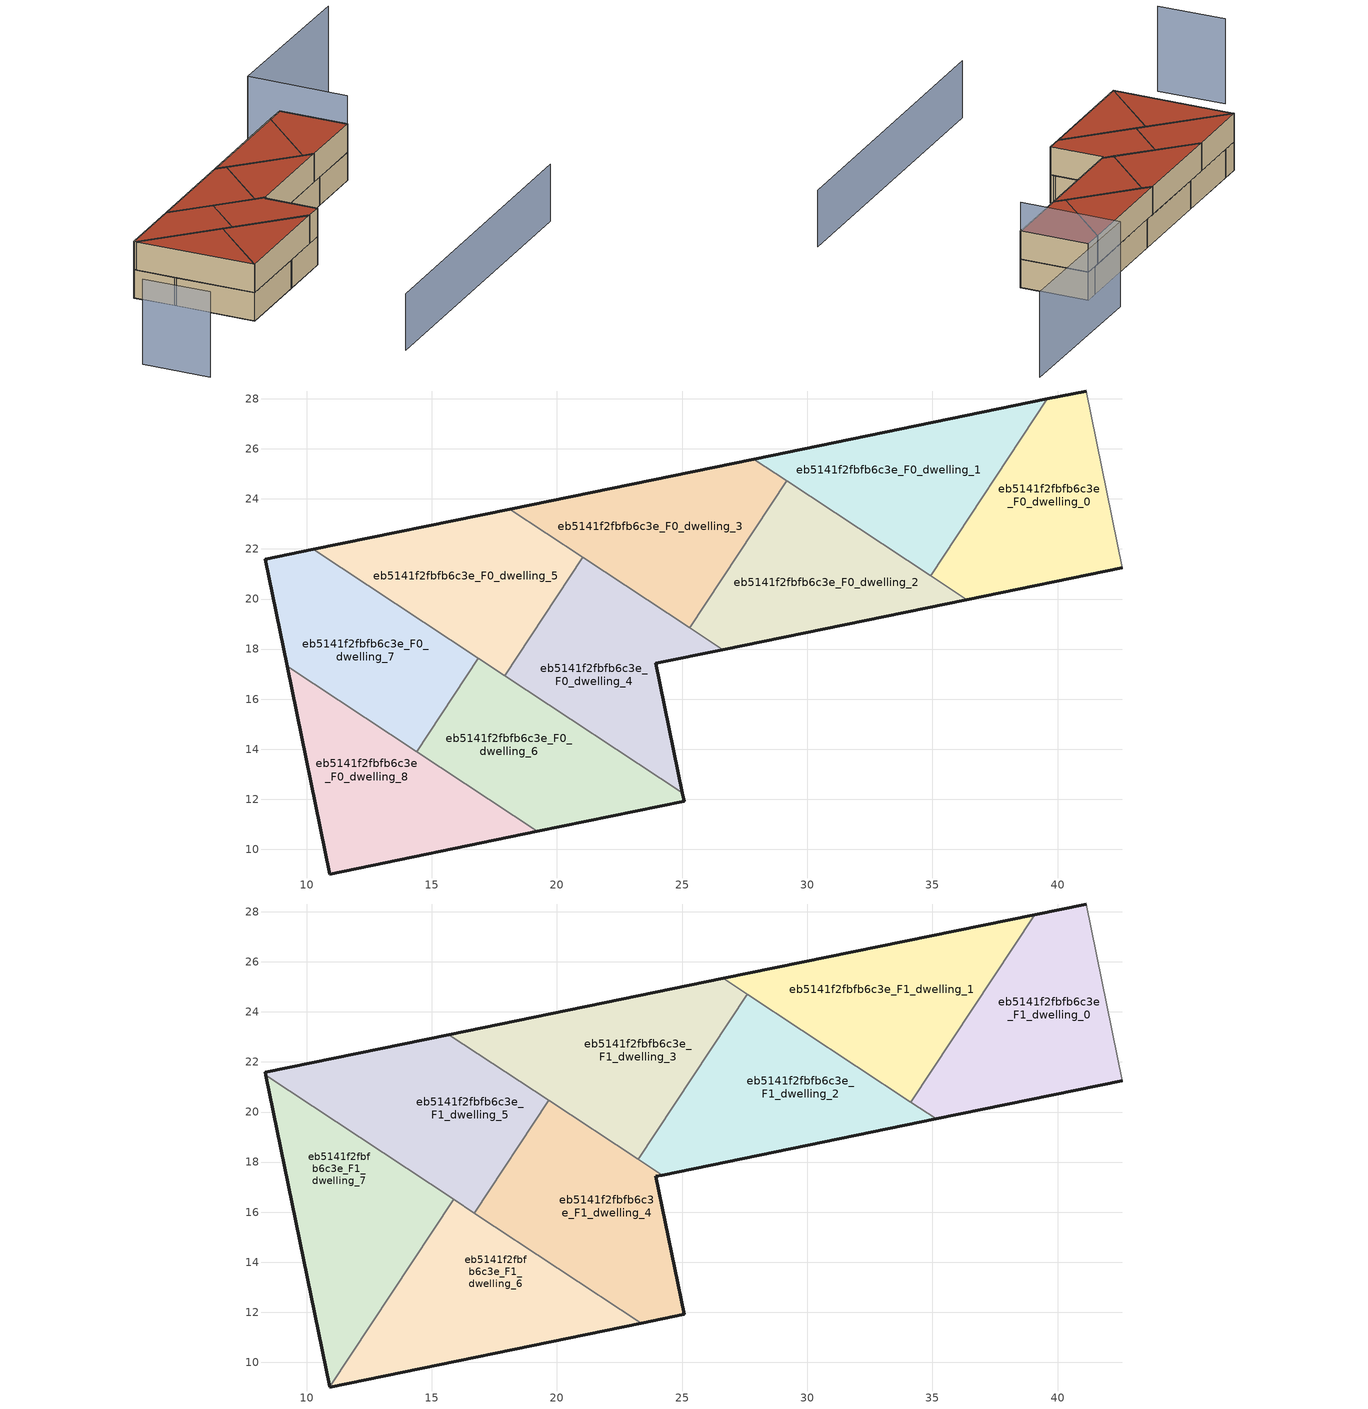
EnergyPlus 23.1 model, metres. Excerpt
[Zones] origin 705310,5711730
eb5141f2fbfb6c3e_F0_dwelling_0
 floor ground (EU_floor_Construction): 42.59,21.25 41.14,28.31 39.59,28 34.93,20.93 36.37,19.98 z0
 wall outside (EU_wall_Construction): 42.59,21.25 36.37,19.98 / 39.59,28 41.14,28.31 z0:3
 wall to eb5141f2fbfb6c3e_F0_dwelling_1 (EU_wall_Construction): 34.93,20.93 39.59,28 z0:3
 wall adiabatic (EU_wall_Construction): 41.14,28.31 42.59,21.25 z0:3
 wall to eb5141f2fbfb6c3e_F0_dwelling_2 (EU_wall_Construction): 36.37,19.98 34.93,20.93 z0:3
eb5141f2fbfb6c3e_F0_dwelling_1
 floor ground (EU_floor_Construction): 34.93,20.93 39.59,28 27.86,25.59 z0
 wall outside (EU_wall_Construction): 27.86,25.59 39.59,28 z0:3
 wall to eb5141f2fbfb6c3e_F0_dwelling_3 (EU_wall_Construction): 29.18,24.72 27.86,25.59 z0:3
 wall to eb5141f2fbfb6c3e_F0_dwelling_2 (EU_wall_Construction): 34.93,20.93 29.18,24.72 z0:3
 ceiling adiabatic (EU_roof_Construction): 39.09,27.89 34.63,21.13 27.86,25.59 z3
eb5141f2fbfb6c3e_F0_dwelling_2
 floor ground (EU_floor_Construction): 36.37,19.98 29.18,24.72 25.31,18.85 26.63,17.98 z0
 wall outside (EU_wall_Construction): 36.37,19.98 26.63,17.98 z0:3
 wall to eb5141f2fbfb6c3e_F0_dwelling_3 (EU_wall_Construction): 25.31,18.85 29.18,24.72 z0:3
 wall to eb5141f2fbfb6c3e_F0_dwelling_4 (EU_wall_Construction): 26.63,17.98 25.31,18.85 z0:3
 ceiling adiabatic (EU_roof_Construction): 34.63,21.13 34.14,20.39 28.7,23.99 29.18,24.72 z3
eb5141f2fbfb6c3e_F0_dwelling_3
 floor ground (EU_floor_Construction): 25.31,18.85 29.18,24.72 27.86,25.59 18.12,23.6 z0
 wall outside (EU_wall_Construction): 18.12,23.6 27.86,25.59 z0:3
 wall to eb5141f2fbfb6c3e_F0_dwelling_5 (EU_wall_Construction): 21.03,21.67 18.12,23.6 z0:3
 wall to eb5141f2fbfb6c3e_F0_dwelling_4 (EU_wall_Construction): 25.31,18.85 21.03,21.67 z0:3
eb5141f2fbfb6c3e_F0_dwelling_4
 floor ground (EU_floor_Construction): 25.01,12.26 23.95,17.42 26.63,17.98 21.03,21.67 17.91,16.94 z0
 wall outside (EU_wall_Construction): 26.63,17.98 23.95,17.42 25.01,12.26 z0:3
 wall to eb5141f2fbfb6c3e_F0_dwelling_5 (EU_wall_Construction): 17.91,16.94 21.03,21.67 z0:3
 wall to eb5141f2fbfb6c3e_F0_dwelling_6 (EU_wall_Construction): 25.01,12.26 17.91,16.94 z0:3
eb5141f2fbfb6c3e_F0_dwelling_5
 floor ground (EU_floor_Construction): 17.91,16.94 21.03,21.67 18.12,23.6 10.27,21.99 z0
 wall outside (EU_wall_Construction): 10.27,21.99 18.12,23.6 z0:3
 wall to eb5141f2fbfb6c3e_F0_dwelling_7 (EU_wall_Construction): 16.86,17.64 10.27,21.99 z0:3
 wall to eb5141f2fbfb6c3e_F0_dwelling_6 (EU_wall_Construction): 17.91,16.94 16.86,17.64 z0:3
eb5141f2fbfb6c3e_F0_dwelling_6
 floor ground (EU_floor_Construction): 25.08,11.91 25.01,12.26 16.86,17.64 14.39,13.9 19.22,10.71 z0
 wall outside (EU_wall_Construction): 25.01,12.26 25.08,11.91 19.22,10.71 z0:3
 wall to eb5141f2fbfb6c3e_F0_dwelling_7 (EU_wall_Construction): 14.39,13.9 16.86,17.64 z0:3
 wall to eb5141f2fbfb6c3e_F0_dwelling_8 (EU_wall_Construction): 19.22,10.71 14.39,13.9 z0:3
 ceiling adiabatic (EU_roof_Construction): 23.37,11.56 19.22,10.71 14.39,13.9 16.04,16.4 z3
eb5141f2fbfb6c3e_F0_dwelling_7
 floor ground (EU_floor_Construction): 14.39,13.9 16.86,17.64 10.27,21.99 8.34,21.59 9.22,17.31 z0
 wall outside (EU_wall_Construction): 9.22,17.31 8.34,21.59 10.27,21.99 z0:3
 wall to eb5141f2fbfb6c3e_F0_dwelling_8 (EU_wall_Construction): 14.39,13.9 9.22,17.31 z0:3
eb5141f2fbfb6c3e_F0_dwelling_8
 floor ground (EU_floor_Construction): 19.22,10.71 9.22,17.31 10.93,9.01 z0
 wall outside (EU_wall_Construction): 19.22,10.71 10.93,9.01 9.22,17.31 z0:3
eb5141f2fbfb6c3e_F1_dwelling_0
 floor to eb5141f2fbfb6c3e_F0_dwelling_0 (EU_floor_Construction): 42.59,21.25 41.14,28.31 39.59,27.99 34.93,20.93 36.37,19.98 z3
 floor to eb5141f2fbfb6c3e_F0_dwelling_1 (EU_floor_Construction): 34.93,20.93 39.59,27.99 39.09,27.89 34.63,21.13 z3
 floor to eb5141f2fbfb6c3e_F0_dwelling_2 (EU_floor_Construction): 36.37,19.98 34.63,21.13 34.14,20.39 35.15,19.73 z3
 wall outside (EU_wall_Construction): 42.59,21.25 35.15,19.73 / 39.09,27.89 41.14,28.31 z3:6
 wall to eb5141f2fbfb6c3e_F1_dwelling_1 (EU_wall_Construction): 34.14,20.39 39.09,27.89 z3:6
 wall adiabatic (EU_wall_Construction): 41.14,28.31 42.59,21.25 z3:6
 wall to eb5141f2fbfb6c3e_F1_dwelling_2 (EU_wall_Construction): 35.15,19.73 34.14,20.39 z3:6
 roof outside (EU_roof_Construction): 41.14,28.31 42.59,21.25 35.15,19.73 34.14,20.39 39.09,27.89 z6
eb5141f2fbfb6c3e_F1_dwelling_1
 floor to eb5141f2fbfb6c3e_F0_dwelling_3 (EU_floor_Construction): 28.7,23.99 29.18,24.72 27.86,25.59 26.64,25.34 z3
 floor adiabatic (EU_floor_Construction): 34.14,20.39 39.09,27.89 27.86,25.59 29.18,24.72 28.7,23.99 z3
 wall outside (EU_wall_Construction): 26.64,25.34 39.09,27.89 z3:6
 wall to eb5141f2fbfb6c3e_F1_dwelling_3 (EU_wall_Construction): 27.6,24.71 26.64,25.34 z3:6
 wall to eb5141f2fbfb6c3e_F1_dwelling_2 (EU_wall_Construction): 34.14,20.39 27.6,24.71 z3:6
 roof outside (EU_roof_Construction): 39.09,27.89 34.14,20.39 26.64,25.34 z6
eb5141f2fbfb6c3e_F1_dwelling_2
 floor to eb5141f2fbfb6c3e_F0_dwelling_2 (EU_floor_Construction): 35.15,19.73 28.7,23.99 25.31,18.85 26.63,17.98 z3
 floor to eb5141f2fbfb6c3e_F0_dwelling_3 (EU_floor_Construction): 25.31,18.85 28.7,23.99 27.6,24.71 24.21,19.58 z3
 floor to eb5141f2fbfb6c3e_F0_dwelling_4 (EU_floor_Construction): 26.63,17.98 24.21,19.58 23.24,18.11 24.2,17.48 z3
 wall outside (EU_wall_Construction): 35.15,19.73 24.2,17.48 z3:6
 wall to eb5141f2fbfb6c3e_F1_dwelling_3 (EU_wall_Construction): 23.24,18.11 27.6,24.71 z3:6
 wall to eb5141f2fbfb6c3e_F1_dwelling_4 (EU_wall_Construction): 24.2,17.48 23.24,18.11 z3:6
 roof outside (EU_roof_Construction): 35.15,19.73 24.2,17.48 23.24,18.11 27.6,24.71 z6
eb5141f2fbfb6c3e_F1_dwelling_3
 floor to eb5141f2fbfb6c3e_F0_dwelling_3 (EU_floor_Construction): 24.21,19.58 27.6,24.71 26.64,25.34 18.12,23.6 z3
 floor to eb5141f2fbfb6c3e_F0_dwelling_5 (EU_floor_Construction): 20.07,20.2 21.03,21.67 18.12,23.6 15.68,23.1 z3
 floor to eb5141f2fbfb6c3e_F0_dwelling_4 (EU_floor_Construction): 23.24,18.11 24.21,19.58 21.03,21.67 20.07,20.2 z3
 wall outside (EU_wall_Construction): 15.68,23.1 26.64,25.34 z3:6
 wall to eb5141f2fbfb6c3e_F1_dwelling_5 (EU_wall_Construction): 19.67,20.46 15.68,23.1 z3:6
 wall to eb5141f2fbfb6c3e_F1_dwelling_4 (EU_wall_Construction): 23.24,18.11 19.68,20.46 z3:6
 roof outside (EU_roof_Construction): 27.6,24.71 23.24,18.11 15.68,23.1 26.64,25.34 z6
eb5141f2fbfb6c3e_F1_dwelling_4
 floor to eb5141f2fbfb6c3e_F0_dwelling_4 (EU_floor_Construction): 25.01,12.26 23.95,17.42 24.2,17.48 20.07,20.2 17.91,16.94 z3
 floor to eb5141f2fbfb6c3e_F0_dwelling_6 (EU_floor_Construction): 25.08,11.91 25.01,12.26 17.52,17.2 16.7,15.96 23.37,11.56 z3
 floor to eb5141f2fbfb6c3e_F0_dwelling_5 (EU_floor_Construction): 17.91,16.94 20.07,20.2 19.67,20.46 17.52,17.2 z3
 wall outside (EU_wall_Construction): 24.2,17.48 23.95,17.42 25.08,11.91 23.37,11.56 z3:6
 wall to eb5141f2fbfb6c3e_F1_dwelling_5 (EU_wall_Construction): 16.7,15.96 19.68,20.46 z3:6
 wall to eb5141f2fbfb6c3e_F1_dwelling_6 (EU_wall_Construction): 23.37,11.56 16.7,15.96 z3:6
 roof outside (EU_roof_Construction): 24.2,17.48 23.95,17.42 25.08,11.91 23.37,11.56 16.7,15.96 19.68,20.46 z6
eb5141f2fbfb6c3e_F1_dwelling_5
 floor to eb5141f2fbfb6c3e_F0_dwelling_5 (EU_floor_Construction): 17.52,17.2 19.68,20.46 15.68,23.1 10.27,21.99 z3
 floor to eb5141f2fbfb6c3e_F0_dwelling_7 (EU_floor_Construction): 16.04,16.4 16.86,17.64 10.27,21.99 8.34,21.59 8.37,21.46 z3
 floor to eb5141f2fbfb6c3e_F0_dwelling_6 (EU_floor_Construction): 16.7,15.96 17.52,17.2 16.86,17.64 16.04,16.4 z3
 wall outside (EU_wall_Construction): 8.37,21.46 8.34,21.59 15.68,23.1 z3:6
 wall to eb5141f2fbfb6c3e_F1_dwelling_7 (EU_wall_Construction): 15.87,16.51 8.37,21.46 z3:6
 wall to eb5141f2fbfb6c3e_F1_dwelling_6 (EU_wall_Construction): 16.7,15.96 15.87,16.51 z3:6
 roof outside (EU_roof_Construction): 19.68,20.46 16.7,15.96 8.37,21.46 8.34,21.59 15.68,23.1 z6
eb5141f2fbfb6c3e_F1_dwelling_6
 floor to eb5141f2fbfb6c3e_F0_dwelling_8 (EU_floor_Construction): 19.22,10.71 14.22,14.01 10.93,9.01 z3
 floor to eb5141f2fbfb6c3e_F0_dwelling_7 (EU_floor_Construction): 14.39,13.9 16.04,16.4 15.87,16.51 14.22,14.01 z3
 floor adiabatic (EU_floor_Construction): 23.37,11.56 15.87,16.51 16.04,16.4 14.39,13.9 14.22,14.01 19.22,10.71 z3
 wall outside (EU_wall_Construction): 23.37,11.56 10.93,9.01 z3:6
 wall to eb5141f2fbfb6c3e_F1_dwelling_7 (EU_wall_Construction): 10.93,9.02 15.87,16.51 z3:6
 roof outside (EU_roof_Construction): 23.37,11.56 10.93,9.02 15.87,16.51 z6
eb5141f2fbfb6c3e_F1_dwelling_7
 floor to eb5141f2fbfb6c3e_F0_dwelling_7 (EU_floor_Construction): 14.22,14.01 15.87,16.51 8.37,21.46 9.22,17.31 z3
 floor to eb5141f2fbfb6c3e_F0_dwelling_8 (EU_floor_Construction): 10.93,9.02 14.22,14.01 9.22,17.31 z3
 wall outside (EU_wall_Construction): 10.93,9.02 8.37,21.46 z3:6
 roof outside (EU_roof_Construction): 15.87,16.51 10.93,9.02 8.37,21.46 z6
shading: 14.07,-6.74 46.58,-0.1 z0:6; -3.53,11.75 -2.06,4.74 / 42.52,21.24 40.49,31.63 / 40.49,31.63 58.23,35.09 z0:9
[Building]
EU S2 Campaign: North Axis=0; Terrain=City; Solar Distribution=FullExterior
[Site:Location]
London: Latitude=51.5; Longitude=-0.5; Time Zone=0; Elevation=25
[SizingPeriod:WeatherFileDays]
AnnualSizingPeriod: Begin Month=1; Begin Day of Month=1; End Month=12; End Day of Month=31; Day of Week for Start Day=Monday; Use Weather File Daylight Saving Period=No; Use Weather File Rain and Snow Indicators=No
[MATERIAL]
EU_InternalMass_Material: Roughness=MediumRough; Thickness=0.1; Conductivity=1; Density=1800; Specific Heat=900; Thermal Absorptance=0.9; Solar Absorptance=0.7; Visible Absorptance=0.7
[MATERIAL:NOMASS] Roughness=MediumRough; Thermal Absorptance=0.9; Solar Absorptance=0.7; Visible Absorptance=0.7
Name | Thermal Resistance
EU_wall_NoMass | 1.04674
EU_roof_NoMass | 4.32442
EU_floor_NoMass | 2.04616
[CONSTRUCTION]
EU_wall_Construction: EU_wall_NoMass
EU_roof_Construction: EU_roof_NoMass
EU_floor_Construction: EU_floor_NoMass
EU_InternalMass_Construction: EU_InternalMass_Material
[ZONE] Type=1; Multiplier=1; Ceiling Height=autocalculate; Floor Area=autocalculate; Part of Total Floor Area=Yes
Name | Volume
eb5141f2fbfb6c3e_F0_dwelling_0 | 107.59
eb5141f2fbfb6c3e_F1_dwelling_0; eb5141f2fbfb6c3e_F1_dwelling_2; eb5141f2fbfb6c3e_F1_dwelling_5 | 121.031
eb5141f2fbfb6c3e_F0_dwelling_1 | 107.581
eb5141f2fbfb6c3e_F1_dwelling_1; eb5141f2fbfb6c3e_F1_dwelling_7 | 121.036
eb5141f2fbfb6c3e_F0_dwelling_2; eb5141f2fbfb6c3e_F0_dwelling_7 | 107.586
eb5141f2fbfb6c3e_F0_dwelling_3 | 107.607
eb5141f2fbfb6c3e_F1_dwelling_3 | 121.042
eb5141f2fbfb6c3e_F0_dwelling_4 | 107.594
eb5141f2fbfb6c3e_F1_dwelling_4 | 121.045
eb5141f2fbfb6c3e_F0_dwelling_5 | 107.588
eb5141f2fbfb6c3e_F0_dwelling_6 | 107.583
eb5141f2fbfb6c3e_F1_dwelling_6 | 121.006
eb5141f2fbfb6c3e_F0_dwelling_8 | 107.598
[INTERNALMASS] Construction=EU_InternalMass_Construction
Name | Zone or ZoneList | Surface Area
eb5141f2fbfb6c3e_F0_dwelling_0_EU_InternalMass | eb5141f2fbfb6c3e_F0_dwelling_0 | 35.8631
eb5141f2fbfb6c3e_F0_dwelling_1_EU_InternalMass | eb5141f2fbfb6c3e_F0_dwelling_1 | 35.8593
eb5141f2fbfb6c3e_F0_dwelling_2_EU_InternalMass | eb5141f2fbfb6c3e_F0_dwelling_2 | 35.8653
eb5141f2fbfb6c3e_F0_dwelling_3_EU_InternalMass | eb5141f2fbfb6c3e_F0_dwelling_3 | 35.8653
eb5141f2fbfb6c3e_F0_dwelling_4_EU_InternalMass | eb5141f2fbfb6c3e_F0_dwelling_4 | 35.864
eb5141f2fbfb6c3e_F0_dwelling_5_EU_InternalMass | eb5141f2fbfb6c3e_F0_dwelling_5 | 35.862
eb5141f2fbfb6c3e_F0_dwelling_6_EU_InternalMass | eb5141f2fbfb6c3e_F0_dwelling_6 | 35.8615
eb5141f2fbfb6c3e_F0_dwelling_7_EU_InternalMass | eb5141f2fbfb6c3e_F0_dwelling_7 | 35.8628
eb5141f2fbfb6c3e_F0_dwelling_8_EU_InternalMass | eb5141f2fbfb6c3e_F0_dwelling_8 | 35.866
eb5141f2fbfb6c3e_F1_dwelling_0_EU_InternalMass | eb5141f2fbfb6c3e_F1_dwelling_0 | 40.3428
eb5141f2fbfb6c3e_F1_dwelling_1_EU_InternalMass | eb5141f2fbfb6c3e_F1_dwelling_1 | 40.3449
eb5141f2fbfb6c3e_F1_dwelling_2_EU_InternalMass | eb5141f2fbfb6c3e_F1_dwelling_2 | 40.3441
eb5141f2fbfb6c3e_F1_dwelling_3_EU_InternalMass | eb5141f2fbfb6c3e_F1_dwelling_3 | 40.346
eb5141f2fbfb6c3e_F1_dwelling_4_EU_InternalMass | eb5141f2fbfb6c3e_F1_dwelling_4 | 40.349
eb5141f2fbfb6c3e_F1_dwelling_5_EU_InternalMass | eb5141f2fbfb6c3e_F1_dwelling_5 | 40.3446
eb5141f2fbfb6c3e_F1_dwelling_6_EU_InternalMass | eb5141f2fbfb6c3e_F1_dwelling_6 | 40.3525
eb5141f2fbfb6c3e_F1_dwelling_7_EU_InternalMass | eb5141f2fbfb6c3e_F1_dwelling_7 | 40.344
[OTHEREQUIPMENT] Fuel Type=Electricity; Design Level Calculation Method=Watts/Area; Power per Zone Floor Area=1; Fraction Latent=0; Fraction Radiant=0; Fraction Lost=0; Carbon Dioxide Generation Rate=0; EndUse Subcategory=EU_Step8_InternalGains
Name | Zone or ZoneList or Space or SpaceList | Schedule
EU_Step8_InternalGain_eb5141f2fbfb6c3e_F0_dwelling_0_f000 | eb5141f2fbfb6c3e_F0_dwelling_0 | EU_Step8_GainSchedule_eb5141f2fbfb6c3e_F0_dwelling_0_f000
EU_Step8_InternalGain_eb5141f2fbfb6c3e_F0_dwelling_1_f000 | eb5141f2fbfb6c3e_F0_dwelling_1 | EU_Step8_GainSchedule_eb5141f2fbfb6c3e_F0_dwelling_1_f000
EU_Step8_InternalGain_eb5141f2fbfb6c3e_F0_dwelling_2_f000 | eb5141f2fbfb6c3e_F0_dwelling_2 | EU_Step8_GainSchedule_eb5141f2fbfb6c3e_F0_dwelling_2_f000
EU_Step8_InternalGain_eb5141f2fbfb6c3e_F0_dwelling_3_f000 | eb5141f2fbfb6c3e_F0_dwelling_3 | EU_Step8_GainSchedule_eb5141f2fbfb6c3e_F0_dwelling_3_f000
EU_Step8_InternalGain_eb5141f2fbfb6c3e_F0_dwelling_4_f000 | eb5141f2fbfb6c3e_F0_dwelling_4 | EU_Step8_GainSchedule_eb5141f2fbfb6c3e_F0_dwelling_4_f000
EU_Step8_InternalGain_eb5141f2fbfb6c3e_F0_dwelling_5_f000 | eb5141f2fbfb6c3e_F0_dwelling_5 | EU_Step8_GainSchedule_eb5141f2fbfb6c3e_F0_dwelling_5_f000
EU_Step8_InternalGain_eb5141f2fbfb6c3e_F0_dwelling_6_f000 | eb5141f2fbfb6c3e_F0_dwelling_6 | EU_Step8_GainSchedule_eb5141f2fbfb6c3e_F0_dwelling_6_f000
EU_Step8_InternalGain_eb5141f2fbfb6c3e_F0_dwelling_7_f000 | eb5141f2fbfb6c3e_F0_dwelling_7 | EU_Step8_GainSchedule_eb5141f2fbfb6c3e_F0_dwelling_7_f000
EU_Step8_InternalGain_eb5141f2fbfb6c3e_F0_dwelling_8_f000 | eb5141f2fbfb6c3e_F0_dwelling_8 | EU_Step8_GainSchedule_eb5141f2fbfb6c3e_F0_dwelling_8_f000
EU_Step8_InternalGain_eb5141f2fbfb6c3e_F1_dwelling_0_f000 | eb5141f2fbfb6c3e_F1_dwelling_0 | EU_Step8_GainSchedule_eb5141f2fbfb6c3e_F1_dwelling_0_f000
EU_Step8_InternalGain_eb5141f2fbfb6c3e_F1_dwelling_1_f000 | eb5141f2fbfb6c3e_F1_dwelling_1 | EU_Step8_GainSchedule_eb5141f2fbfb6c3e_F1_dwelling_1_f000
EU_Step8_InternalGain_eb5141f2fbfb6c3e_F1_dwelling_2_f000 | eb5141f2fbfb6c3e_F1_dwelling_2 | EU_Step8_GainSchedule_eb5141f2fbfb6c3e_F1_dwelling_2_f000
EU_Step8_InternalGain_eb5141f2fbfb6c3e_F1_dwelling_3_f000 | eb5141f2fbfb6c3e_F1_dwelling_3 | EU_Step8_GainSchedule_eb5141f2fbfb6c3e_F1_dwelling_3_f000
EU_Step8_InternalGain_eb5141f2fbfb6c3e_F1_dwelling_4_f000 | eb5141f2fbfb6c3e_F1_dwelling_4 | EU_Step8_GainSchedule_eb5141f2fbfb6c3e_F1_dwelling_4_f000
EU_Step8_InternalGain_eb5141f2fbfb6c3e_F1_dwelling_5_f000 | eb5141f2fbfb6c3e_F1_dwelling_5 | EU_Step8_GainSchedule_eb5141f2fbfb6c3e_F1_dwelling_5_f000
EU_Step8_InternalGain_eb5141f2fbfb6c3e_F1_dwelling_6_f000 | eb5141f2fbfb6c3e_F1_dwelling_6 | EU_Step8_GainSchedule_eb5141f2fbfb6c3e_F1_dwelling_6_f000
EU_Step8_InternalGain_eb5141f2fbfb6c3e_F1_dwelling_7_f000 | eb5141f2fbfb6c3e_F1_dwelling_7 | EU_Step8_GainSchedule_eb5141f2fbfb6c3e_F1_dwelling_7_f000
[ZONEVENTILATION:DESIGNFLOWRATE] Schedule=EU_AlwaysOn; Design Flow Rate Calculation Method=AirChanges/Hour; Air Changes per Hour=0.488719; Ventilation Type=Natural; Fan Pressure Rise=0; Fan Total Efficiency=1; Constant Term Coefficient=1; Temperature Term Coefficient=0; Velocity Term Coefficient=0; Velocity Squared Term Coefficient=0; Minimum Indoor Temperature=-100; Maximum Indoor Temperature=100; Delta Temperature=-100; Minimum Outdoor Temperature=-100; Maximum Outdoor Temperature=100; Maximum Wind Speed=40
Name | Zone or ZoneList or Space or SpaceList
EU_ConstantAir_eb5141f2fbfb6c3e_F0_dwelling_0 | eb5141f2fbfb6c3e_F0_dwelling_0
EU_ConstantAir_eb5141f2fbfb6c3e_F0_dwelling_1 | eb5141f2fbfb6c3e_F0_dwelling_1
EU_ConstantAir_eb5141f2fbfb6c3e_F0_dwelling_2 | eb5141f2fbfb6c3e_F0_dwelling_2
EU_ConstantAir_eb5141f2fbfb6c3e_F0_dwelling_3 | eb5141f2fbfb6c3e_F0_dwelling_3
EU_ConstantAir_eb5141f2fbfb6c3e_F0_dwelling_4 | eb5141f2fbfb6c3e_F0_dwelling_4
EU_ConstantAir_eb5141f2fbfb6c3e_F0_dwelling_5 | eb5141f2fbfb6c3e_F0_dwelling_5
EU_ConstantAir_eb5141f2fbfb6c3e_F0_dwelling_6 | eb5141f2fbfb6c3e_F0_dwelling_6
EU_ConstantAir_eb5141f2fbfb6c3e_F0_dwelling_7 | eb5141f2fbfb6c3e_F0_dwelling_7
EU_ConstantAir_eb5141f2fbfb6c3e_F0_dwelling_8 | eb5141f2fbfb6c3e_F0_dwelling_8
EU_ConstantAir_eb5141f2fbfb6c3e_F1_dwelling_0 | eb5141f2fbfb6c3e_F1_dwelling_0
EU_ConstantAir_eb5141f2fbfb6c3e_F1_dwelling_1 | eb5141f2fbfb6c3e_F1_dwelling_1
EU_ConstantAir_eb5141f2fbfb6c3e_F1_dwelling_2 | eb5141f2fbfb6c3e_F1_dwelling_2
EU_ConstantAir_eb5141f2fbfb6c3e_F1_dwelling_3 | eb5141f2fbfb6c3e_F1_dwelling_3
EU_ConstantAir_eb5141f2fbfb6c3e_F1_dwelling_4 | eb5141f2fbfb6c3e_F1_dwelling_4
EU_ConstantAir_eb5141f2fbfb6c3e_F1_dwelling_5 | eb5141f2fbfb6c3e_F1_dwelling_5
EU_ConstantAir_eb5141f2fbfb6c3e_F1_dwelling_6 | eb5141f2fbfb6c3e_F1_dwelling_6
EU_ConstantAir_eb5141f2fbfb6c3e_F1_dwelling_7 | eb5141f2fbfb6c3e_F1_dwelling_7
[HVACTEMPLATE:THERMOSTAT] Constant Heating Setpoint=20; Constant Cooling Setpoint=50
EU_HeatOnly_eb5141f2fbfb6c3e_F0_dwelling_0; EU_HeatOnly_eb5141f2fbfb6c3e_F0_dwelling_1; EU_HeatOnly_eb5141f2fbfb6c3e_F0_dwelling_2; EU_HeatOnly_eb5141f2fbfb6c3e_F0_dwelling_3; EU_HeatOnly_eb5141f2fbfb6c3e_F0_dwelling_4; EU_HeatOnly_eb5141f2fbfb6c3e_F0_dwelling_5; EU_HeatOnly_eb5141f2fbfb6c3e_F0_dwelling_6; EU_HeatOnly_eb5141f2fbfb6c3e_F0_dwelling_7; EU_HeatOnly_eb5141f2fbfb6c3e_F0_dwelling_8; EU_HeatOnly_eb5141f2fbfb6c3e_F1_dwelling_0; EU_HeatOnly_eb5141f2fbfb6c3e_F1_dwelling_1; EU_HeatOnly_eb5141f2fbfb6c3e_F1_dwelling_2; EU_HeatOnly_eb5141f2fbfb6c3e_F1_dwelling_3; EU_HeatOnly_eb5141f2fbfb6c3e_F1_dwelling_4; EU_HeatOnly_eb5141f2fbfb6c3e_F1_dwelling_5; EU_HeatOnly_eb5141f2fbfb6c3e_F1_dwelling_6; EU_HeatOnly_eb5141f2fbfb6c3e_F1_dwelling_7
[HVACTEMPLATE:ZONE:IDEALLOADSAIRSYSTEM] System Availability Schedule=EU_AlwaysOn; Maximum Heating Supply Air Temperature=50; Minimum Cooling Supply Air Temperature=13; Maximum Heating Supply Air Humidity Ratio=0.0156; Minimum Cooling Supply Air Humidity Ratio=0.0077; Heating Limit=NoLimit; Cooling Limit=NoLimit; Heating Availability Schedule=EU_AlwaysOn; Cooling Availability Schedule=EU_CoolingOff; Dehumidification Control Type=ConstantSensibleHeatRatio; Cooling Sensible Heat Ratio=0.7; Dehumidification Setpoint=60; Humidification Control Type=None; Humidification Setpoint=30; Outdoor Air Method=None; Outdoor Air Flow Rate per Person=0.00944; Outdoor Air Flow Rate per Zone Floor Area=0; Outdoor Air Flow Rate per Zone=0; Demand Controlled Ventilation Type=None; Outdoor Air Economizer Type=NoEconomizer; Heat Recovery Type=None; Sensible Heat Recovery Effectiveness=0.7; Latent Heat Recovery Effectiveness=0.65
Name | Template Thermostat
eb5141f2fbfb6c3e_F0_dwelling_0 | EU_HeatOnly_eb5141f2fbfb6c3e_F0_dwelling_0
eb5141f2fbfb6c3e_F0_dwelling_1 | EU_HeatOnly_eb5141f2fbfb6c3e_F0_dwelling_1
eb5141f2fbfb6c3e_F0_dwelling_2 | EU_HeatOnly_eb5141f2fbfb6c3e_F0_dwelling_2
eb5141f2fbfb6c3e_F0_dwelling_3 | EU_HeatOnly_eb5141f2fbfb6c3e_F0_dwelling_3
eb5141f2fbfb6c3e_F0_dwelling_4 | EU_HeatOnly_eb5141f2fbfb6c3e_F0_dwelling_4
eb5141f2fbfb6c3e_F0_dwelling_5 | EU_HeatOnly_eb5141f2fbfb6c3e_F0_dwelling_5
eb5141f2fbfb6c3e_F0_dwelling_6 | EU_HeatOnly_eb5141f2fbfb6c3e_F0_dwelling_6
eb5141f2fbfb6c3e_F0_dwelling_7 | EU_HeatOnly_eb5141f2fbfb6c3e_F0_dwelling_7
eb5141f2fbfb6c3e_F0_dwelling_8 | EU_HeatOnly_eb5141f2fbfb6c3e_F0_dwelling_8
eb5141f2fbfb6c3e_F1_dwelling_0 | EU_HeatOnly_eb5141f2fbfb6c3e_F1_dwelling_0
eb5141f2fbfb6c3e_F1_dwelling_1 | EU_HeatOnly_eb5141f2fbfb6c3e_F1_dwelling_1
eb5141f2fbfb6c3e_F1_dwelling_2 | EU_HeatOnly_eb5141f2fbfb6c3e_F1_dwelling_2
eb5141f2fbfb6c3e_F1_dwelling_3 | EU_HeatOnly_eb5141f2fbfb6c3e_F1_dwelling_3
eb5141f2fbfb6c3e_F1_dwelling_4 | EU_HeatOnly_eb5141f2fbfb6c3e_F1_dwelling_4
eb5141f2fbfb6c3e_F1_dwelling_5 | EU_HeatOnly_eb5141f2fbfb6c3e_F1_dwelling_5
eb5141f2fbfb6c3e_F1_dwelling_6 | EU_HeatOnly_eb5141f2fbfb6c3e_F1_dwelling_6
eb5141f2fbfb6c3e_F1_dwelling_7 | EU_HeatOnly_eb5141f2fbfb6c3e_F1_dwelling_7
[SIZING:ZONE] Zone Cooling Design Supply Air Temperature Input Method=SupplyAirTemperature; Zone Cooling Design Supply Air Temperature=13; Zone Heating Design Supply Air Temperature Input Method=SupplyAirTemperature; Zone Heating Design Supply Air Temperature=50; Zone Cooling Design Supply Air Humidity Ratio=0.008; Zone Heating Design Supply Air Humidity Ratio=0.008; Cooling Design Air Flow Method=DesignDay; Cooling Design Air Flow Rate=0; Cooling Minimum Air Flow per Zone Floor Area=0.000762; Cooling Minimum Air Flow=0; Cooling Minimum Air Flow Fraction=0.2; Heating Design Air Flow Method=DesignDay; Heating Design Air Flow Rate=0; Heating Maximum Air Flow per Zone Floor Area=0.002032; Heating Maximum Air Flow=0.141576; Heating Maximum Air Flow Fraction=0.3; Account for Dedicated Outdoor Air System=No; Dedicated Outdoor Air System Control Strategy=NeutralSupplyAir; Dedicated Outdoor Air Low Setpoint Temperature for Design=autosize; Dedicated Outdoor Air High Setpoint Temperature for Design=autosize; Zone Load Sizing Method=Sensible Load Only No Latent Load; Zone Latent Cooling Design Supply Air Humidity Ratio Input Method=HumidityRatioDifference; Zone Cooling Design Supply Air Humidity Ratio Difference=0.005; Zone Latent Heating Design Supply Air Humidity Ratio Input Method=HumidityRatioDifference; Zone Humidification Design Supply Air Humidity Ratio Difference=0.005
eb5141f2fbfb6c3e_F0_dwelling_0; eb5141f2fbfb6c3e_F0_dwelling_1; eb5141f2fbfb6c3e_F0_dwelling_2; eb5141f2fbfb6c3e_F0_dwelling_3; eb5141f2fbfb6c3e_F0_dwelling_4; eb5141f2fbfb6c3e_F0_dwelling_5; eb5141f2fbfb6c3e_F0_dwelling_6; eb5141f2fbfb6c3e_F0_dwelling_7; eb5141f2fbfb6c3e_F0_dwelling_8; eb5141f2fbfb6c3e_F1_dwelling_0; eb5141f2fbfb6c3e_F1_dwelling_1; eb5141f2fbfb6c3e_F1_dwelling_2; eb5141f2fbfb6c3e_F1_dwelling_3; eb5141f2fbfb6c3e_F1_dwelling_4; eb5141f2fbfb6c3e_F1_dwelling_5; eb5141f2fbfb6c3e_F1_dwelling_6; eb5141f2fbfb6c3e_F1_dwelling_7
[SCHEDULE:CONSTANT]
Name | Hourly Value
EU_AlwaysOn | 1
EU_CoolingOff | 0
[SCHEDULE:FILE] Column Number=1; Rows to Skip at Top=0; Number of Hours of Data=8760; Column Separator=Comma; Interpolate to Timestep=No; Minutes per Item=60; Adjust Schedule for Daylight Savings=Yes
Name | File
EU_Step8_GainSchedule_eb5141f2fbfb6c3e_F0_dwelling_0_f000 | ../../schedules/eb5141f2fbfb6c3e/eb5141f2fbfb6c3e_F0_dwelling_0_f000_gain.csv
EU_Step8_GainSchedule_eb5141f2fbfb6c3e_F0_dwelling_1_f000 | ../../schedules/eb5141f2fbfb6c3e/eb5141f2fbfb6c3e_F0_dwelling_1_f000_gain.csv
EU_Step8_GainSchedule_eb5141f2fbfb6c3e_F0_dwelling_2_f000 | ../../schedules/eb5141f2fbfb6c3e/eb5141f2fbfb6c3e_F0_dwelling_2_f000_gain.csv
EU_Step8_GainSchedule_eb5141f2fbfb6c3e_F0_dwelling_3_f000 | ../../schedules/eb5141f2fbfb6c3e/eb5141f2fbfb6c3e_F0_dwelling_3_f000_gain.csv
EU_Step8_GainSchedule_eb5141f2fbfb6c3e_F0_dwelling_4_f000 | ../../schedules/eb5141f2fbfb6c3e/eb5141f2fbfb6c3e_F0_dwelling_4_f000_gain.csv
EU_Step8_GainSchedule_eb5141f2fbfb6c3e_F0_dwelling_5_f000 | ../../schedules/eb5141f2fbfb6c3e/eb5141f2fbfb6c3e_F0_dwelling_5_f000_gain.csv
EU_Step8_GainSchedule_eb5141f2fbfb6c3e_F0_dwelling_6_f000 | ../../schedules/eb5141f2fbfb6c3e/eb5141f2fbfb6c3e_F0_dwelling_6_f000_gain.csv
EU_Step8_GainSchedule_eb5141f2fbfb6c3e_F0_dwelling_7_f000 | ../../schedules/eb5141f2fbfb6c3e/eb5141f2fbfb6c3e_F0_dwelling_7_f000_gain.csv
EU_Step8_GainSchedule_eb5141f2fbfb6c3e_F0_dwelling_8_f000 | ../../schedules/eb5141f2fbfb6c3e/eb5141f2fbfb6c3e_F0_dwelling_8_f000_gain.csv
EU_Step8_GainSchedule_eb5141f2fbfb6c3e_F1_dwelling_0_f000 | ../../schedules/eb5141f2fbfb6c3e/eb5141f2fbfb6c3e_F1_dwelling_0_f000_gain.csv
EU_Step8_GainSchedule_eb5141f2fbfb6c3e_F1_dwelling_1_f000 | ../../schedules/eb5141f2fbfb6c3e/eb5141f2fbfb6c3e_F1_dwelling_1_f000_gain.csv
EU_Step8_GainSchedule_eb5141f2fbfb6c3e_F1_dwelling_2_f000 | ../../schedules/eb5141f2fbfb6c3e/eb5141f2fbfb6c3e_F1_dwelling_2_f000_gain.csv
EU_Step8_GainSchedule_eb5141f2fbfb6c3e_F1_dwelling_3_f000 | ../../schedules/eb5141f2fbfb6c3e/eb5141f2fbfb6c3e_F1_dwelling_3_f000_gain.csv
EU_Step8_GainSchedule_eb5141f2fbfb6c3e_F1_dwelling_4_f000 | ../../schedules/eb5141f2fbfb6c3e/eb5141f2fbfb6c3e_F1_dwelling_4_f000_gain.csv
EU_Step8_GainSchedule_eb5141f2fbfb6c3e_F1_dwelling_5_f000 | ../../schedules/eb5141f2fbfb6c3e/eb5141f2fbfb6c3e_F1_dwelling_5_f000_gain.csv
EU_Step8_GainSchedule_eb5141f2fbfb6c3e_F1_dwelling_6_f000 | ../../schedules/eb5141f2fbfb6c3e/eb5141f2fbfb6c3e_F1_dwelling_6_f000_gain.csv
EU_Step8_GainSchedule_eb5141f2fbfb6c3e_F1_dwelling_7_f000 | ../../schedules/eb5141f2fbfb6c3e/eb5141f2fbfb6c3e_F1_dwelling_7_f000_gain.csv
